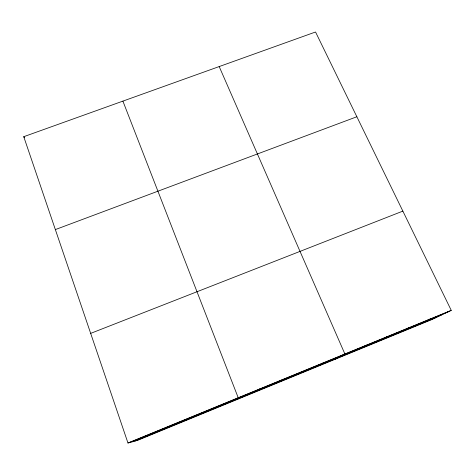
<?xml version="1.0" encoding="UTF-8"?>
<svg xmlns="http://www.w3.org/2000/svg" width="475" height="475" viewBox="0 0 475 475"><rect width="100%" height="100%" fill="white"/><g stroke="black" fill="none" stroke-linecap="round" stroke-linejoin="round"><path stroke-width="0.71" d="M237.672 399.273L238.224 397.765L122.9 101.122M259.51 389.197L259.843 388.9M280.731 380.493L281.319 380.089M301.809 371.848L302.652 371.337M322.757 363.25L323.849 362.645M334.548 359.51L344.903 354.006L219.195 66.571M364.871 345.972L366.457 345.159M386.032 337.292L387.867 336.377M407.057 328.664L409.135 327.655M427.939 320.097L430.261 318.986M451.25 310.377L431.419 319.746L137.851 440.242L127.971 443.003L23.75 136.693L315.543 31.997L451.25 310.377L127.971 443.003M135.179 440.99L436.804 317.205M129.248 442.647L448.691 311.582M132.258 441.803L442.67 314.432M90.672 333.379L402.859 211.114M55.355 229.585L356.862 116.755M150.314 433.835L151.317 433.592M172.514 424.727L173.244 424.597M194.566 415.678L195.023 415.661M23.75 136.693L24.504 137.697"/></g></svg>
